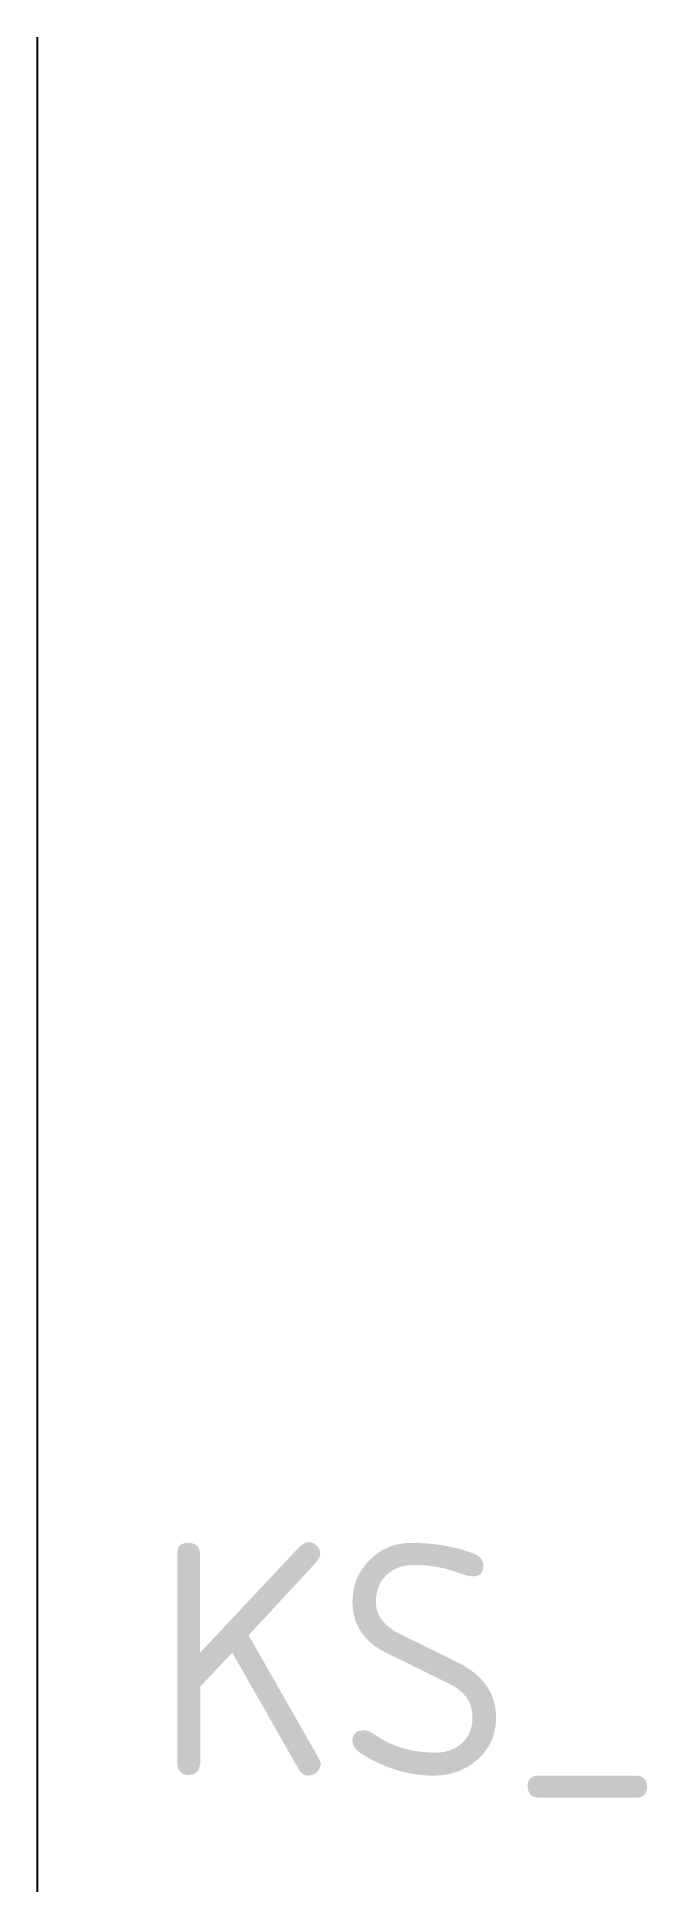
# Model space of a CAD drawing. Header units: metres. Extents: x 0 to 0.47, y -0.72 to 0.72.
import ezdxf

# ---------------------------------------------------------------- set-up
doc = ezdxf.new("R2010")
doc.units = ezdxf.units.M
doc.header["$MEASUREMENT"] = 0
doc.styles.add('Style-NLCS-ISO', font='')
doc.styles.get('Style-NLCS-ISO').set_extended_font_data('NLCS-ISO')

msp = doc.modelspace()

# ---------------------------------------------------------------- linework, layer by layer
msp.add_line((0.0001, 0.7175), (0.0001, -0.7175))

# ---------------------------------------------------------------- texts
at = {"style": 'Style-NLCS-ISO'}
msp.add_text('KS_', height=0.18, dxfattribs=at).set_placement((0.0901, -0.6275))

doc.saveas('drawing.dxf')
